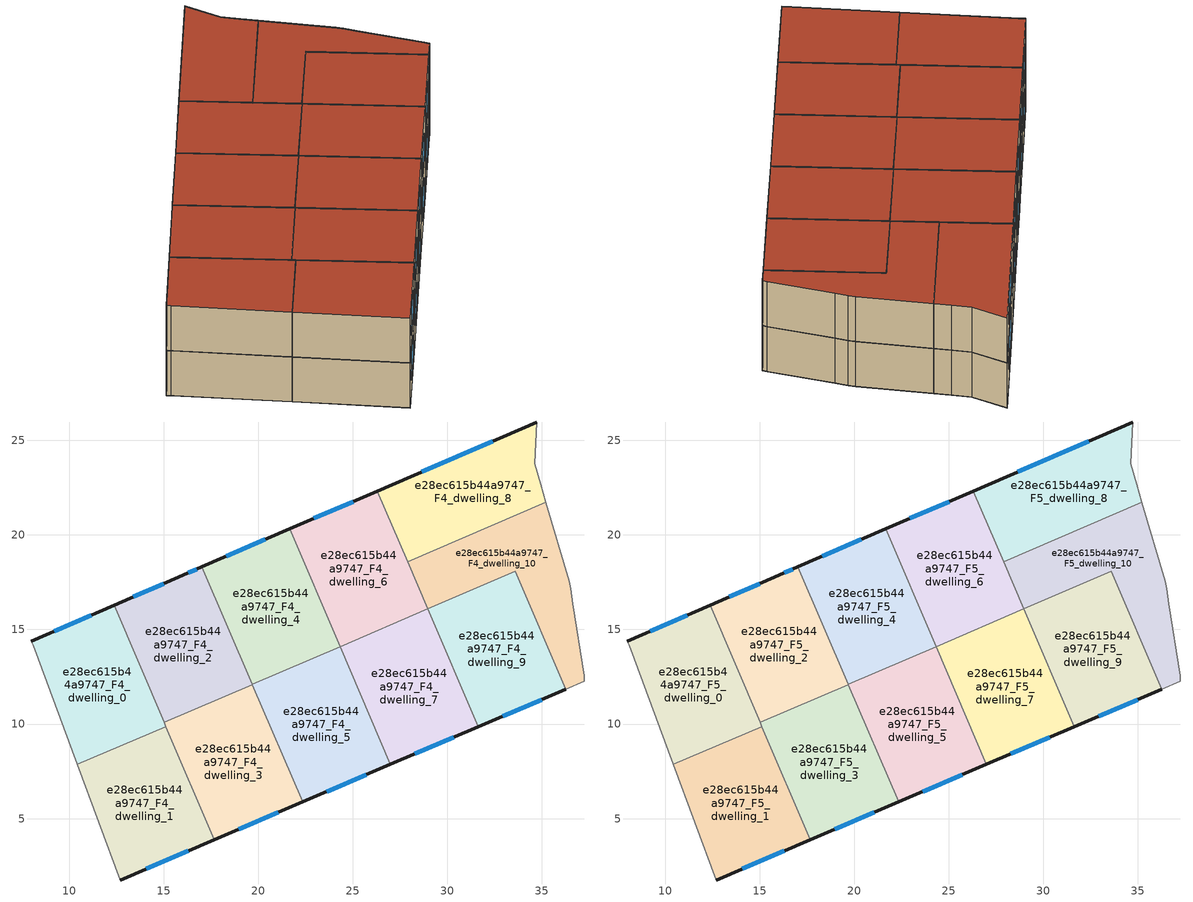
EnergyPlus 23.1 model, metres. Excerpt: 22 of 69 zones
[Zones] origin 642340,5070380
e28ec615b44a9747_F4_dwelling_0
 floor to e28ec615b44a9747_F3_dwelling_0 (EU_floor_Construction): 15.12,9.87 12.38,16.28 8.01,14.37 8.11,14.17 10.44,7.87 z12
 wall outside (EU_wall_Construction): 8.01,14.37 12.38,16.28 z12:15
 wall to e28ec615b44a9747_F4_dwelling_1 (EU_wall_Construction): 15.12,9.87 10.44,7.87 z12:15
 wall adiabatic (EU_wall_Construction): 10.44,7.87 8.11,14.17 8.01,14.37 z12:15
 wall to e28ec615b44a9747_F4_dwelling_2 (EU_wall_Construction): 12.38,16.28 15.03,10.09 z12:15
 wall to e28ec615b44a9747_F4_dwelling_3 (EU_wall_Construction): 15.03,10.09 15.12,9.87 z12:15
 window (EU_Window_Construction): 9.22,14.9 11.17,15.75 z12.83:14.17
e28ec615b44a9747_F4_dwelling_1
 floor to e28ec615b44a9747_F3_dwelling_1 (EU_floor_Construction): 17.69,3.89 15.12,9.87 10.44,7.87 12.71,1.76 z12
 wall outside (EU_wall_Construction): 17.69,3.89 12.71,1.76 z12:15
 wall adiabatic (EU_wall_Construction): 12.71,1.76 10.44,7.87 z12:15
 wall to e28ec615b44a9747_F4_dwelling_3 (EU_wall_Construction): 15.12,9.87 17.69,3.89 z12:15
 window (EU_Window_Construction): 16.31,3.3 14.09,2.35 z12.83:14.17
e28ec615b44a9747_F4_dwelling_10
 floor to e28ec615b44a9747_F3_dwelling_10 (EU_floor_Construction): 37.23,12.26 37.23,12.56 36.63,16.36 36.53,17.16 36.43,17.56 35.21,21.72 27.9,18.58 28.96,16.09 33.6,18.08 36.27,11.84 z12
 wall adiabatic (EU_wall_Construction): 35.21,21.72 36.43,17.56 36.53,17.16 36.63,16.36 37.23,12.56 37.23,12.26 36.27,11.84 z12:15
 wall to e28ec615b44a9747_F4_dwelling_9 (EU_wall_Construction): 36.27,11.84 33.6,18.08 28.96,16.09 z12:15
 wall to e28ec615b44a9747_F4_dwelling_8 (EU_wall_Construction): 27.9,18.58 35.21,21.72 z12:15
 wall to e28ec615b44a9747_F4_dwelling_6 (EU_wall_Construction): 28.96,16.09 27.9,18.58 z12:15
e28ec615b44a9747_F4_dwelling_2
 floor to e28ec615b44a9747_F3_dwelling_2 (EU_floor_Construction): 19.69,12.08 17.02,18.3 16.02,17.87 12.38,16.28 15.03,10.09 z12
 wall outside (EU_wall_Construction): 12.38,16.28 16.02,17.87 17.02,18.3 z12:15
 wall to e28ec615b44a9747_F4_dwelling_3 (EU_wall_Construction): 19.69,12.08 15.03,10.09 z12:15
 wall to e28ec615b44a9747_F4_dwelling_4 (EU_wall_Construction): 17.02,18.3 19.68,12.1 z12:15
 wall to e28ec615b44a9747_F4_dwelling_5 (EU_wall_Construction): 19.68,12.1 19.68,12.09 z12:15
 window (EU_Window_Construction): 16.29,17.99 16.74,18.18 / 13.39,16.72 15.01,17.43 z12.83:14.17
e28ec615b44a9747_F4_dwelling_3
 floor to e28ec615b44a9747_F3_dwelling_3 (EU_floor_Construction): 22.34,5.88 19.69,12.08 15.03,10.09 17.69,3.89 z12
 wall outside (EU_wall_Construction): 22.34,5.88 17.69,3.89 z12:15
 wall to e28ec615b44a9747_F4_dwelling_5 (EU_wall_Construction): 19.69,12.08 22.34,5.88 z12:15
 window (EU_Window_Construction): 21.05,5.33 18.97,4.44 z12.83:14.17
e28ec615b44a9747_F4_dwelling_4
 floor to e28ec615b44a9747_F3_dwelling_4 (EU_floor_Construction): 24.33,14.09 21.66,20.31 17.02,18.3 19.68,12.1 z12
 wall outside (EU_wall_Construction): 17.02,18.3 21.66,20.31 z12:15
 wall to e28ec615b44a9747_F4_dwelling_5 (EU_wall_Construction): 24.33,14.09 19.68,12.1 z12:15
 wall to e28ec615b44a9747_F4_dwelling_6 (EU_wall_Construction): 21.66,20.31 24.33,14.1 z12:15
 window (EU_Window_Construction): 18.31,18.86 20.38,19.76 z12.83:14.17
e28ec615b44a9747_F4_dwelling_5
 floor to e28ec615b44a9747_F3_dwelling_5 (EU_floor_Construction): 26.99,7.87 24.33,14.09 19.68,12.1 22.34,5.88 z12
 wall outside (EU_wall_Construction): 26.99,7.87 22.34,5.88 z12:15
 wall to e28ec615b44a9747_F4_dwelling_7 (EU_wall_Construction): 24.33,14.09 26.99,7.87 z12:15
 window (EU_Window_Construction): 25.7,7.32 23.63,6.43 z12.83:14.17
e28ec615b44a9747_F4_dwelling_6
 floor to e28ec615b44a9747_F3_dwelling_6 (EU_floor_Construction): 28.97,16.08 26.3,22.32 21.66,20.31 24.32,14.1 z12
 wall outside (EU_wall_Construction): 21.66,20.31 26.3,22.32 z12:15
 wall to e28ec615b44a9747_F4_dwelling_7 (EU_wall_Construction): 28.97,16.08 24.32,14.1 z12:15
 wall to e28ec615b44a9747_F4_dwelling_8 (EU_wall_Construction): 26.3,22.32 27.9,18.58 z12:15
 window (EU_Window_Construction): 22.95,20.87 25.01,21.76 z12.83:14.17
e28ec615b44a9747_F4_dwelling_7
 floor to e28ec615b44a9747_F3_dwelling_7 (EU_floor_Construction): 31.63,9.86 28.97,16.08 24.32,14.1 26.99,7.87 z12
 wall outside (EU_wall_Construction): 31.63,9.86 26.99,7.87 z12:15
 wall to e28ec615b44a9747_F4_dwelling_9 (EU_wall_Construction): 28.97,16.08 31.63,9.86 z12:15
 window (EU_Window_Construction): 30.35,9.31 28.28,8.42 z12.83:14.17
e28ec615b44a9747_F4_dwelling_8
 floor to e28ec615b44a9747_F3_dwelling_8 (EU_floor_Construction): 35.21,21.72 34.93,22.66 34.63,23.76 34.73,25.97 26.3,22.32 27.9,18.58 z12
 wall outside (EU_wall_Construction): 26.3,22.32 34.73,25.97 z12:15
 wall adiabatic (EU_wall_Construction): 34.73,25.97 34.63,23.76 34.93,22.66 35.21,21.72 z12:15
 window (EU_Window_Construction): 28.63,23.33 32.4,24.96 z12.83:14.17
e28ec615b44a9747_F4_dwelling_9
 floor to e28ec615b44a9747_F3_dwelling_9 (EU_floor_Construction): 36.27,11.84 33.6,18.08 28.96,16.09 31.63,9.86 z12
 wall outside (EU_wall_Construction): 36.27,11.84 31.63,9.86 z12:15
 window (EU_Window_Construction): 34.98,11.3 32.92,10.41 z12.83:14.17
e28ec615b44a9747_F5_dwelling_0
 floor to e28ec615b44a9747_F4_dwelling_0 (EU_floor_Construction): 15.12,9.87 12.38,16.28 8.01,14.37 8.11,14.17 10.44,7.87 z15
 wall outside (EU_wall_Construction): 8.01,14.37 12.38,16.28 z15:18
 wall to e28ec615b44a9747_F5_dwelling_1 (EU_wall_Construction): 15.12,9.87 10.44,7.87 z15:18
 wall adiabatic (EU_wall_Construction): 10.44,7.87 8.11,14.17 8.01,14.37 z15:18
 wall to e28ec615b44a9747_F5_dwelling_2 (EU_wall_Construction): 12.38,16.28 15.03,10.09 z15:18
 wall to e28ec615b44a9747_F5_dwelling_3 (EU_wall_Construction): 15.03,10.09 15.12,9.87 z15:18
 window (EU_Window_Construction): 9.22,14.9 11.17,15.75 z15.83:17.17
 roof outside (EU_roof_Construction): 12.38,16.28 15.12,9.87 10.44,7.87 8.11,14.17 8.01,14.37 z18
e28ec615b44a9747_F5_dwelling_1
 floor to e28ec615b44a9747_F4_dwelling_1 (EU_floor_Construction): 17.69,3.89 15.12,9.87 10.44,7.87 12.71,1.76 z15
 wall outside (EU_wall_Construction): 17.69,3.89 12.71,1.76 z15:18
 wall adiabatic (EU_wall_Construction): 12.71,1.76 10.44,7.87 z15:18
 wall to e28ec615b44a9747_F5_dwelling_3 (EU_wall_Construction): 15.12,9.87 17.69,3.89 z15:18
 window (EU_Window_Construction): 16.31,3.3 14.09,2.35 z15.83:17.17
 roof outside (EU_roof_Construction): 15.12,9.87 17.69,3.89 12.71,1.76 10.44,7.87 z18
e28ec615b44a9747_F5_dwelling_10
 floor to e28ec615b44a9747_F4_dwelling_10 (EU_floor_Construction): 37.23,12.26 37.23,12.56 36.63,16.36 36.53,17.16 36.43,17.56 35.21,21.72 27.9,18.58 28.96,16.09 33.6,18.08 36.27,11.84 z15
 wall adiabatic (EU_wall_Construction): 35.21,21.72 36.43,17.56 36.53,17.16 36.63,16.36 37.23,12.56 37.23,12.26 36.27,11.84 z15:18
 wall to e28ec615b44a9747_F5_dwelling_9 (EU_wall_Construction): 36.27,11.84 33.6,18.08 28.96,16.09 z15:18
 wall to e28ec615b44a9747_F5_dwelling_8 (EU_wall_Construction): 27.9,18.58 35.21,21.72 z15:18
 wall to e28ec615b44a9747_F5_dwelling_6 (EU_wall_Construction): 28.96,16.09 27.9,18.58 z15:18
 roof outside (EU_roof_Construction): 35.21,21.72 36.43,17.56 36.53,17.16 36.63,16.36 37.23,12.56 37.23,12.26 36.27,11.84 33.6,18.08 28.96,16.09 27.9,18.58 z18
e28ec615b44a9747_F5_dwelling_2
 floor to e28ec615b44a9747_F4_dwelling_2 (EU_floor_Construction): 19.69,12.08 17.02,18.3 16.02,17.87 12.38,16.28 15.03,10.09 z15
 wall outside (EU_wall_Construction): 12.38,16.28 16.02,17.87 17.02,18.3 z15:18
 wall to e28ec615b44a9747_F5_dwelling_3 (EU_wall_Construction): 19.69,12.08 15.03,10.09 z15:18
 wall to e28ec615b44a9747_F5_dwelling_4 (EU_wall_Construction): 17.02,18.3 19.68,12.1 z15:18
 wall to e28ec615b44a9747_F5_dwelling_5 (EU_wall_Construction): 19.68,12.1 19.68,12.09 z15:18
 window (EU_Window_Construction): 16.29,17.99 16.74,18.18 / 13.39,16.72 15.01,17.43 z15.83:17.17
 roof outside (EU_roof_Construction): 17.02,18.3 19.69,12.08 15.03,10.09 12.38,16.28 16.02,17.87 z18
e28ec615b44a9747_F5_dwelling_3
 floor to e28ec615b44a9747_F4_dwelling_3 (EU_floor_Construction): 22.34,5.88 19.69,12.08 15.03,10.09 17.69,3.89 z15
 wall outside (EU_wall_Construction): 22.34,5.88 17.69,3.89 z15:18
 wall to e28ec615b44a9747_F5_dwelling_5 (EU_wall_Construction): 19.69,12.08 22.34,5.88 z15:18
 window (EU_Window_Construction): 21.05,5.33 18.97,4.44 z15.83:17.17
 roof outside (EU_roof_Construction): 19.69,12.08 22.34,5.88 17.69,3.89 15.03,10.09 z18
e28ec615b44a9747_F5_dwelling_4
 floor to e28ec615b44a9747_F4_dwelling_4 (EU_floor_Construction): 24.33,14.09 21.66,20.31 17.02,18.3 19.68,12.1 z15
 wall outside (EU_wall_Construction): 17.02,18.3 21.66,20.31 z15:18
 wall to e28ec615b44a9747_F5_dwelling_5 (EU_wall_Construction): 24.33,14.09 19.68,12.1 z15:18
 wall to e28ec615b44a9747_F5_dwelling_6 (EU_wall_Construction): 21.66,20.31 24.33,14.1 z15:18
 window (EU_Window_Construction): 18.31,18.86 20.38,19.76 z15.83:17.17
 roof outside (EU_roof_Construction): 21.66,20.31 24.33,14.09 19.68,12.1 17.02,18.3 z18
e28ec615b44a9747_F5_dwelling_5
 floor to e28ec615b44a9747_F4_dwelling_5 (EU_floor_Construction): 26.99,7.87 24.33,14.09 19.68,12.1 22.34,5.88 z15
 wall outside (EU_wall_Construction): 26.99,7.87 22.34,5.88 z15:18
 wall to e28ec615b44a9747_F5_dwelling_7 (EU_wall_Construction): 24.33,14.09 26.99,7.87 z15:18
 window (EU_Window_Construction): 25.7,7.32 23.63,6.43 z15.83:17.17
 roof outside (EU_roof_Construction): 24.33,14.09 26.99,7.87 22.34,5.88 19.68,12.1 z18
e28ec615b44a9747_F5_dwelling_6
 floor to e28ec615b44a9747_F4_dwelling_6 (EU_floor_Construction): 28.97,16.08 26.3,22.32 21.66,20.31 24.32,14.1 z15
 wall outside (EU_wall_Construction): 21.66,20.31 26.3,22.32 z15:18
 wall to e28ec615b44a9747_F5_dwelling_7 (EU_wall_Construction): 28.97,16.08 24.32,14.1 z15:18
 wall to e28ec615b44a9747_F5_dwelling_8 (EU_wall_Construction): 26.3,22.32 27.9,18.58 z15:18
 window (EU_Window_Construction): 22.95,20.87 25.01,21.76 z15.83:17.17
 roof outside (EU_roof_Construction): 26.3,22.32 28.97,16.08 24.32,14.1 21.66,20.31 z18
e28ec615b44a9747_F5_dwelling_7
 floor to e28ec615b44a9747_F4_dwelling_7 (EU_floor_Construction): 31.63,9.86 28.97,16.08 24.32,14.1 26.99,7.87 z15
 wall outside (EU_wall_Construction): 31.63,9.86 26.99,7.87 z15:18
 wall to e28ec615b44a9747_F5_dwelling_9 (EU_wall_Construction): 28.97,16.08 31.63,9.86 z15:18
 window (EU_Window_Construction): 30.35,9.31 28.28,8.42 z15.83:17.17
 roof outside (EU_roof_Construction): 28.97,16.08 31.63,9.86 26.99,7.87 24.32,14.1 z18
e28ec615b44a9747_F5_dwelling_8
 floor to e28ec615b44a9747_F4_dwelling_8 (EU_floor_Construction): 35.21,21.72 34.93,22.66 34.63,23.76 34.73,25.97 26.3,22.32 27.9,18.58 z15
 wall outside (EU_wall_Construction): 26.3,22.32 34.73,25.97 z15:18
 wall adiabatic (EU_wall_Construction): 34.73,25.97 34.63,23.76 34.93,22.66 35.21,21.72 z15:18
 window (EU_Window_Construction): 28.63,23.33 32.4,24.96 z15.83:17.17
 roof outside (EU_roof_Construction): 34.73,25.97 34.63,23.76 34.93,22.66 35.21,21.72 27.9,18.58 26.3,22.32 z18
e28ec615b44a9747_F5_dwelling_9
 floor to e28ec615b44a9747_F4_dwelling_9 (EU_floor_Construction): 36.27,11.84 33.6,18.08 28.96,16.09 31.63,9.86 z15
 wall outside (EU_wall_Construction): 36.27,11.84 31.63,9.86 z15:18
 window (EU_Window_Construction): 34.98,11.3 32.92,10.41 z15.83:17.17
 roof outside (EU_roof_Construction): 33.6,18.08 36.27,11.84 31.63,9.86 28.96,16.09 z18
[Building]
EU S2 Campaign: North Axis=0; Terrain=City; Solar Distribution=FullExterior
[Site:Location]
Lyon-Bron: Latitude=45.75; Longitude=5; Time Zone=1; Elevation=198
[SizingPeriod:WeatherFileDays]
AnnualSizingPeriod: Begin Month=1; Begin Day of Month=1; End Month=12; End Day of Month=31; Day of Week for Start Day=Monday; Use Weather File Daylight Saving Period=No; Use Weather File Rain and Snow Indicators=No
[MATERIAL]
EU_InternalMass_Material: Roughness=MediumRough; Thickness=0.1; Conductivity=1; Density=1800; Specific Heat=900; Thermal Absorptance=0.9; Solar Absorptance=0.7; Visible Absorptance=0.7
[MATERIAL:NOMASS] Roughness=MediumRough; Thermal Absorptance=0.9; Solar Absorptance=0.7; Visible Absorptance=0.7
Name | Thermal Resistance
EU_wall_NoMass | 1.97775
EU_roof_NoMass | 1.81626
EU_floor_NoMass | 1.84812
[WINDOWMATERIAL:SIMPLEGLAZINGSYSTEM]
EU_Window_SimpleGlazing: UFactor=3.27502; Solar Heat Gain Coefficient=0.76; Visible Transmittance=0.76
[CONSTRUCTION]
EU_wall_Construction: EU_wall_NoMass
EU_roof_Construction: EU_roof_NoMass
EU_floor_Construction: EU_floor_NoMass
EU_InternalMass_Construction: EU_InternalMass_Material
EU_Window_Construction: EU_Window_SimpleGlazing
[ZONE] Type=1; Multiplier=1; Ceiling Height=autocalculate; Floor Area=autocalculate; Part of Total Floor Area=Yes
Name | Volume
e28ec615b44a9747_F4_dwelling_0; e28ec615b44a9747_F5_dwelling_0; e28ec615b44a9747_F4_dwelling_2; e28ec615b44a9747_F5_dwelling_2 | 102.56
e28ec615b44a9747_F4_dwelling_1; e28ec615b44a9747_F5_dwelling_1 | 102.543
e28ec615b44a9747_F4_dwelling_10; e28ec615b44a9747_F5_dwelling_10 | 102.566
e28ec615b44a9747_F4_dwelling_3; e28ec615b44a9747_F5_dwelling_3; e28ec615b44a9747_F4_dwelling_4; e28ec615b44a9747_F5_dwelling_4 | 102.554
e28ec615b44a9747_F4_dwelling_5; e28ec615b44a9747_F5_dwelling_5 | 102.572
e28ec615b44a9747_F4_dwelling_6; e28ec615b44a9747_F5_dwelling_6 | 102.579
e28ec615b44a9747_F4_dwelling_7; e28ec615b44a9747_F5_dwelling_7 | 102.569
e28ec615b44a9747_F4_dwelling_8; e28ec615b44a9747_F5_dwelling_8 | 102.576
e28ec615b44a9747_F4_dwelling_9; e28ec615b44a9747_F5_dwelling_9 | 102.564
[INTERNALMASS] Construction=EU_InternalMass_Construction
Name | Zone or ZoneList | Surface Area
e28ec615b44a9747_F4_dwelling_0_EU_InternalMass | e28ec615b44a9747_F4_dwelling_0 | 34.1857
e28ec615b44a9747_F4_dwelling_1_EU_InternalMass | e28ec615b44a9747_F4_dwelling_1 | 34.1816
e28ec615b44a9747_F4_dwelling_2_EU_InternalMass | e28ec615b44a9747_F4_dwelling_2 | 34.1869
e28ec615b44a9747_F4_dwelling_3_EU_InternalMass | e28ec615b44a9747_F4_dwelling_3 | 34.1863
e28ec615b44a9747_F4_dwelling_4_EU_InternalMass | e28ec615b44a9747_F4_dwelling_4 | 34.1862
e28ec615b44a9747_F4_dwelling_5_EU_InternalMass | e28ec615b44a9747_F4_dwelling_5 | 34.1891
e28ec615b44a9747_F4_dwelling_6_EU_InternalMass | e28ec615b44a9747_F4_dwelling_6 | 34.1938
e28ec615b44a9747_F4_dwelling_7_EU_InternalMass | e28ec615b44a9747_F4_dwelling_7 | 34.1895
e28ec615b44a9747_F4_dwelling_8_EU_InternalMass | e28ec615b44a9747_F4_dwelling_8 | 34.1903
e28ec615b44a9747_F4_dwelling_9_EU_InternalMass | e28ec615b44a9747_F4_dwelling_9 | 34.1882
e28ec615b44a9747_F4_dwelling_10_EU_InternalMass | e28ec615b44a9747_F4_dwelling_10 | 34.1887
e28ec615b44a9747_F5_dwelling_0_EU_InternalMass | e28ec615b44a9747_F5_dwelling_0 | 34.1857
e28ec615b44a9747_F5_dwelling_1_EU_InternalMass | e28ec615b44a9747_F5_dwelling_1 | 34.1816
e28ec615b44a9747_F5_dwelling_2_EU_InternalMass | e28ec615b44a9747_F5_dwelling_2 | 34.1869
e28ec615b44a9747_F5_dwelling_3_EU_InternalMass | e28ec615b44a9747_F5_dwelling_3 | 34.1863
e28ec615b44a9747_F5_dwelling_4_EU_InternalMass | e28ec615b44a9747_F5_dwelling_4 | 34.1862
e28ec615b44a9747_F5_dwelling_5_EU_InternalMass | e28ec615b44a9747_F5_dwelling_5 | 34.1891
e28ec615b44a9747_F5_dwelling_6_EU_InternalMass | e28ec615b44a9747_F5_dwelling_6 | 34.1938
e28ec615b44a9747_F5_dwelling_7_EU_InternalMass | e28ec615b44a9747_F5_dwelling_7 | 34.1895
e28ec615b44a9747_F5_dwelling_8_EU_InternalMass | e28ec615b44a9747_F5_dwelling_8 | 34.1903
e28ec615b44a9747_F5_dwelling_9_EU_InternalMass | e28ec615b44a9747_F5_dwelling_9 | 34.1882
e28ec615b44a9747_F5_dwelling_10_EU_InternalMass | e28ec615b44a9747_F5_dwelling_10 | 34.1887
[OTHEREQUIPMENT] Fuel Type=Electricity; Design Level Calculation Method=Watts/Area; Power per Zone Floor Area=1; Fraction Latent=0; Fraction Radiant=0; Fraction Lost=0; Carbon Dioxide Generation Rate=0; EndUse Subcategory=EU_Step8_InternalGains
Name | Zone or ZoneList or Space or SpaceList | Schedule
EU_Step8_InternalGain_e28ec615b44a9747_F4_dwelling_0_f000 | e28ec615b44a9747_F4_dwelling_0 | EU_Step8_GainSchedule_e28ec615b44a9747_F4_dwelling_0_f000
EU_Step8_InternalGain_e28ec615b44a9747_F4_dwelling_1_f000 | e28ec615b44a9747_F4_dwelling_1 | EU_Step8_GainSchedule_e28ec615b44a9747_F4_dwelling_1_f000
EU_Step8_InternalGain_e28ec615b44a9747_F4_dwelling_2_f000 | e28ec615b44a9747_F4_dwelling_2 | EU_Step8_GainSchedule_e28ec615b44a9747_F4_dwelling_2_f000
EU_Step8_InternalGain_e28ec615b44a9747_F4_dwelling_3_f000 | e28ec615b44a9747_F4_dwelling_3 | EU_Step8_GainSchedule_e28ec615b44a9747_F4_dwelling_3_f000
EU_Step8_InternalGain_e28ec615b44a9747_F4_dwelling_4_f000 | e28ec615b44a9747_F4_dwelling_4 | EU_Step8_GainSchedule_e28ec615b44a9747_F4_dwelling_4_f000
EU_Step8_InternalGain_e28ec615b44a9747_F4_dwelling_5_f000 | e28ec615b44a9747_F4_dwelling_5 | EU_Step8_GainSchedule_e28ec615b44a9747_F4_dwelling_5_f000
EU_Step8_InternalGain_e28ec615b44a9747_F4_dwelling_6_f000 | e28ec615b44a9747_F4_dwelling_6 | EU_Step8_GainSchedule_e28ec615b44a9747_F4_dwelling_6_f000
EU_Step8_InternalGain_e28ec615b44a9747_F4_dwelling_7_f000 | e28ec615b44a9747_F4_dwelling_7 | EU_Step8_GainSchedule_e28ec615b44a9747_F4_dwelling_7_f000
EU_Step8_InternalGain_e28ec615b44a9747_F4_dwelling_8_f000 | e28ec615b44a9747_F4_dwelling_8 | EU_Step8_GainSchedule_e28ec615b44a9747_F4_dwelling_8_f000
EU_Step8_InternalGain_e28ec615b44a9747_F4_dwelling_9_f000 | e28ec615b44a9747_F4_dwelling_9 | EU_Step8_GainSchedule_e28ec615b44a9747_F4_dwelling_9_f000
EU_Step8_InternalGain_e28ec615b44a9747_F4_dwelling_10_f000 | e28ec615b44a9747_F4_dwelling_10 | EU_Step8_GainSchedule_e28ec615b44a9747_F4_dwelling_10_f000
EU_Step8_InternalGain_e28ec615b44a9747_F5_dwelling_0_f000 | e28ec615b44a9747_F5_dwelling_0 | EU_Step8_GainSchedule_e28ec615b44a9747_F5_dwelling_0_f000
EU_Step8_InternalGain_e28ec615b44a9747_F5_dwelling_1_f000 | e28ec615b44a9747_F5_dwelling_1 | EU_Step8_GainSchedule_e28ec615b44a9747_F5_dwelling_1_f000
EU_Step8_InternalGain_e28ec615b44a9747_F5_dwelling_2_f000 | e28ec615b44a9747_F5_dwelling_2 | EU_Step8_GainSchedule_e28ec615b44a9747_F5_dwelling_2_f000
EU_Step8_InternalGain_e28ec615b44a9747_F5_dwelling_3_f000 | e28ec615b44a9747_F5_dwelling_3 | EU_Step8_GainSchedule_e28ec615b44a9747_F5_dwelling_3_f000
EU_Step8_InternalGain_e28ec615b44a9747_F5_dwelling_4_f000 | e28ec615b44a9747_F5_dwelling_4 | EU_Step8_GainSchedule_e28ec615b44a9747_F5_dwelling_4_f000
EU_Step8_InternalGain_e28ec615b44a9747_F5_dwelling_5_f000 | e28ec615b44a9747_F5_dwelling_5 | EU_Step8_GainSchedule_e28ec615b44a9747_F5_dwelling_5_f000
EU_Step8_InternalGain_e28ec615b44a9747_F5_dwelling_6_f000 | e28ec615b44a9747_F5_dwelling_6 | EU_Step8_GainSchedule_e28ec615b44a9747_F5_dwelling_6_f000
EU_Step8_InternalGain_e28ec615b44a9747_F5_dwelling_7_f000 | e28ec615b44a9747_F5_dwelling_7 | EU_Step8_GainSchedule_e28ec615b44a9747_F5_dwelling_7_f000
EU_Step8_InternalGain_e28ec615b44a9747_F5_dwelling_8_f000 | e28ec615b44a9747_F5_dwelling_8 | EU_Step8_GainSchedule_e28ec615b44a9747_F5_dwelling_8_f000
EU_Step8_InternalGain_e28ec615b44a9747_F5_dwelling_9_f000 | e28ec615b44a9747_F5_dwelling_9 | EU_Step8_GainSchedule_e28ec615b44a9747_F5_dwelling_9_f000
EU_Step8_InternalGain_e28ec615b44a9747_F5_dwelling_10_f000 | e28ec615b44a9747_F5_dwelling_10 | EU_Step8_GainSchedule_e28ec615b44a9747_F5_dwelling_10_f000
[ZONEVENTILATION:DESIGNFLOWRATE] Schedule=EU_AlwaysOn; Design Flow Rate Calculation Method=AirChanges/Hour; Air Changes per Hour=0.759424; Ventilation Type=Natural; Fan Pressure Rise=0; Fan Total Efficiency=1; Constant Term Coefficient=1; Temperature Term Coefficient=0; Velocity Term Coefficient=0; Velocity Squared Term Coefficient=0; Minimum Indoor Temperature=-100; Maximum Indoor Temperature=100; Delta Temperature=-100; Minimum Outdoor Temperature=-100; Maximum Outdoor Temperature=100; Maximum Wind Speed=40
Name | Zone or ZoneList or Space or SpaceList
EU_ConstantAir_e28ec615b44a9747_F4_dwelling_0 | e28ec615b44a9747_F4_dwelling_0
EU_ConstantAir_e28ec615b44a9747_F4_dwelling_1 | e28ec615b44a9747_F4_dwelling_1
EU_ConstantAir_e28ec615b44a9747_F4_dwelling_2 | e28ec615b44a9747_F4_dwelling_2
EU_ConstantAir_e28ec615b44a9747_F4_dwelling_3 | e28ec615b44a9747_F4_dwelling_3
EU_ConstantAir_e28ec615b44a9747_F4_dwelling_4 | e28ec615b44a9747_F4_dwelling_4
EU_ConstantAir_e28ec615b44a9747_F4_dwelling_5 | e28ec615b44a9747_F4_dwelling_5
EU_ConstantAir_e28ec615b44a9747_F4_dwelling_6 | e28ec615b44a9747_F4_dwelling_6
EU_ConstantAir_e28ec615b44a9747_F4_dwelling_7 | e28ec615b44a9747_F4_dwelling_7
EU_ConstantAir_e28ec615b44a9747_F4_dwelling_8 | e28ec615b44a9747_F4_dwelling_8
EU_ConstantAir_e28ec615b44a9747_F4_dwelling_9 | e28ec615b44a9747_F4_dwelling_9
EU_ConstantAir_e28ec615b44a9747_F4_dwelling_10 | e28ec615b44a9747_F4_dwelling_10
EU_ConstantAir_e28ec615b44a9747_F5_dwelling_0 | e28ec615b44a9747_F5_dwelling_0
EU_ConstantAir_e28ec615b44a9747_F5_dwelling_1 | e28ec615b44a9747_F5_dwelling_1
EU_ConstantAir_e28ec615b44a9747_F5_dwelling_2 | e28ec615b44a9747_F5_dwelling_2
EU_ConstantAir_e28ec615b44a9747_F5_dwelling_3 | e28ec615b44a9747_F5_dwelling_3
EU_ConstantAir_e28ec615b44a9747_F5_dwelling_4 | e28ec615b44a9747_F5_dwelling_4
EU_ConstantAir_e28ec615b44a9747_F5_dwelling_5 | e28ec615b44a9747_F5_dwelling_5
EU_ConstantAir_e28ec615b44a9747_F5_dwelling_6 | e28ec615b44a9747_F5_dwelling_6
EU_ConstantAir_e28ec615b44a9747_F5_dwelling_7 | e28ec615b44a9747_F5_dwelling_7
EU_ConstantAir_e28ec615b44a9747_F5_dwelling_8 | e28ec615b44a9747_F5_dwelling_8
EU_ConstantAir_e28ec615b44a9747_F5_dwelling_9 | e28ec615b44a9747_F5_dwelling_9
EU_ConstantAir_e28ec615b44a9747_F5_dwelling_10 | e28ec615b44a9747_F5_dwelling_10
[HVACTEMPLATE:ZONE:IDEALLOADSAIRSYSTEM] System Availability Schedule=EU_AlwaysOn; Maximum Heating Supply Air Temperature=50; Minimum Cooling Supply Air Temperature=13; Maximum Heating Supply Air Humidity Ratio=0.0156; Minimum Cooling Supply Air Humidity Ratio=0.0077; Heating Limit=NoLimit; Cooling Limit=NoLimit; Heating Availability Schedule=EU_AlwaysOn; Cooling Availability Schedule=EU_CoolingOff; Dehumidification Control Type=ConstantSensibleHeatRatio; Cooling Sensible Heat Ratio=0.7; Dehumidification Setpoint=60; Humidification Control Type=None; Humidification Setpoint=30; Outdoor Air Method=None; Outdoor Air Flow Rate per Person=0.00944; Outdoor Air Flow Rate per Zone Floor Area=0; Outdoor Air Flow Rate per Zone=0; Demand Controlled Ventilation Type=None; Outdoor Air Economizer Type=NoEconomizer; Heat Recovery Type=None; Sensible Heat Recovery Effectiveness=0.7; Latent Heat Recovery Effectiveness=0.65
Name | Template Thermostat
e28ec615b44a9747_F4_dwelling_0 | EU_HeatOnly_e28ec615b44a9747_F4_dwelling_0
e28ec615b44a9747_F4_dwelling_1 | EU_HeatOnly_e28ec615b44a9747_F4_dwelling_1
e28ec615b44a9747_F4_dwelling_2 | EU_HeatOnly_e28ec615b44a9747_F4_dwelling_2
e28ec615b44a9747_F4_dwelling_3 | EU_HeatOnly_e28ec615b44a9747_F4_dwelling_3
e28ec615b44a9747_F4_dwelling_4 | EU_HeatOnly_e28ec615b44a9747_F4_dwelling_4
e28ec615b44a9747_F4_dwelling_5 | EU_HeatOnly_e28ec615b44a9747_F4_dwelling_5
e28ec615b44a9747_F4_dwelling_6 | EU_HeatOnly_e28ec615b44a9747_F4_dwelling_6
e28ec615b44a9747_F4_dwelling_7 | EU_HeatOnly_e28ec615b44a9747_F4_dwelling_7
e28ec615b44a9747_F4_dwelling_8 | EU_HeatOnly_e28ec615b44a9747_F4_dwelling_8
e28ec615b44a9747_F4_dwelling_9 | EU_HeatOnly_e28ec615b44a9747_F4_dwelling_9
e28ec615b44a9747_F4_dwelling_10 | EU_HeatOnly_e28ec615b44a9747_F4_dwelling_10
e28ec615b44a9747_F5_dwelling_0 | EU_HeatOnly_e28ec615b44a9747_F5_dwelling_0
e28ec615b44a9747_F5_dwelling_1 | EU_HeatOnly_e28ec615b44a9747_F5_dwelling_1
e28ec615b44a9747_F5_dwelling_2 | EU_HeatOnly_e28ec615b44a9747_F5_dwelling_2
e28ec615b44a9747_F5_dwelling_3 | EU_HeatOnly_e28ec615b44a9747_F5_dwelling_3
e28ec615b44a9747_F5_dwelling_4 | EU_HeatOnly_e28ec615b44a9747_F5_dwelling_4
e28ec615b44a9747_F5_dwelling_5 | EU_HeatOnly_e28ec615b44a9747_F5_dwelling_5
e28ec615b44a9747_F5_dwelling_6 | EU_HeatOnly_e28ec615b44a9747_F5_dwelling_6
e28ec615b44a9747_F5_dwelling_7 | EU_HeatOnly_e28ec615b44a9747_F5_dwelling_7
e28ec615b44a9747_F5_dwelling_8 | EU_HeatOnly_e28ec615b44a9747_F5_dwelling_8
e28ec615b44a9747_F5_dwelling_9 | EU_HeatOnly_e28ec615b44a9747_F5_dwelling_9
e28ec615b44a9747_F5_dwelling_10 | EU_HeatOnly_e28ec615b44a9747_F5_dwelling_10
[SIZING:ZONE] Zone Cooling Design Supply Air Temperature Input Method=SupplyAirTemperature; Zone Cooling Design Supply Air Temperature=13; Zone Heating Design Supply Air Temperature Input Method=SupplyAirTemperature; Zone Heating Design Supply Air Temperature=50; Zone Cooling Design Supply Air Humidity Ratio=0.008; Zone Heating Design Supply Air Humidity Ratio=0.008; Cooling Design Air Flow Method=DesignDay; Cooling Design Air Flow Rate=0; Cooling Minimum Air Flow per Zone Floor Area=0.000762; Cooling Minimum Air Flow=0; Cooling Minimum Air Flow Fraction=0.2; Heating Design Air Flow Method=DesignDay; Heating Design Air Flow Rate=0; Heating Maximum Air Flow per Zone Floor Area=0.002032; Heating Maximum Air Flow=0.141576; Heating Maximum Air Flow Fraction=0.3; Account for Dedicated Outdoor Air System=No; Dedicated Outdoor Air System Control Strategy=NeutralSupplyAir; Dedicated Outdoor Air Low Setpoint Temperature for Design=autosize; Dedicated Outdoor Air High Setpoint Temperature for Design=autosize; Zone Load Sizing Method=Sensible Load Only No Latent Load; Zone Latent Cooling Design Supply Air Humidity Ratio Input Method=HumidityRatioDifference; Zone Cooling Design Supply Air Humidity Ratio Difference=0.005; Zone Latent Heating Design Supply Air Humidity Ratio Input Method=HumidityRatioDifference; Zone Humidification Design Supply Air Humidity Ratio Difference=0.005
e28ec615b44a9747_F4_dwelling_0; e28ec615b44a9747_F4_dwelling_1; e28ec615b44a9747_F4_dwelling_2; e28ec615b44a9747_F4_dwelling_3; e28ec615b44a9747_F4_dwelling_4; e28ec615b44a9747_F4_dwelling_5; e28ec615b44a9747_F4_dwelling_6; e28ec615b44a9747_F4_dwelling_7; e28ec615b44a9747_F4_dwelling_8; e28ec615b44a9747_F4_dwelling_9; e28ec615b44a9747_F4_dwelling_10; e28ec615b44a9747_F5_dwelling_0; e28ec615b44a9747_F5_dwelling_1; e28ec615b44a9747_F5_dwelling_2; e28ec615b44a9747_F5_dwelling_3; e28ec615b44a9747_F5_dwelling_4; e28ec615b44a9747_F5_dwelling_5; e28ec615b44a9747_F5_dwelling_6; e28ec615b44a9747_F5_dwelling_7; e28ec615b44a9747_F5_dwelling_8; e28ec615b44a9747_F5_dwelling_9; e28ec615b44a9747_F5_dwelling_10
[SCHEDULE:CONSTANT]
Name | Hourly Value
EU_AlwaysOn | 1
EU_CoolingOff | 0
[SCHEDULE:FILE] Column Number=1; Rows to Skip at Top=0; Number of Hours of Data=8760; Column Separator=Comma; Interpolate to Timestep=No; Minutes per Item=60; Adjust Schedule for Daylight Savings=Yes
Name | File
EU_Step8_GainSchedule_e28ec615b44a9747_F4_dwelling_0_f000 | ../../schedules/e28ec615b44a9747/e28ec615b44a9747_F4_dwelling_0_f000_gain.csv
EU_Step8_GainSchedule_e28ec615b44a9747_F4_dwelling_1_f000 | ../../schedules/e28ec615b44a9747/e28ec615b44a9747_F4_dwelling_1_f000_gain.csv
EU_Step8_GainSchedule_e28ec615b44a9747_F4_dwelling_2_f000 | ../../schedules/e28ec615b44a9747/e28ec615b44a9747_F4_dwelling_2_f000_gain.csv
EU_Step8_GainSchedule_e28ec615b44a9747_F4_dwelling_3_f000 | ../../schedules/e28ec615b44a9747/e28ec615b44a9747_F4_dwelling_3_f000_gain.csv
EU_Step8_GainSchedule_e28ec615b44a9747_F4_dwelling_4_f000 | ../../schedules/e28ec615b44a9747/e28ec615b44a9747_F4_dwelling_4_f000_gain.csv
EU_Step8_GainSchedule_e28ec615b44a9747_F4_dwelling_5_f000 | ../../schedules/e28ec615b44a9747/e28ec615b44a9747_F4_dwelling_5_f000_gain.csv
EU_Step8_GainSchedule_e28ec615b44a9747_F4_dwelling_6_f000 | ../../schedules/e28ec615b44a9747/e28ec615b44a9747_F4_dwelling_6_f000_gain.csv
EU_Step8_GainSchedule_e28ec615b44a9747_F4_dwelling_7_f000 | ../../schedules/e28ec615b44a9747/e28ec615b44a9747_F4_dwelling_7_f000_gain.csv
EU_Step8_GainSchedule_e28ec615b44a9747_F4_dwelling_8_f000 | ../../schedules/e28ec615b44a9747/e28ec615b44a9747_F4_dwelling_8_f000_gain.csv
EU_Step8_GainSchedule_e28ec615b44a9747_F4_dwelling_9_f000 | ../../schedules/e28ec615b44a9747/e28ec615b44a9747_F4_dwelling_9_f000_gain.csv
EU_Step8_GainSchedule_e28ec615b44a9747_F4_dwelling_10_f000 | ../../schedules/e28ec615b44a9747/e28ec615b44a9747_F4_dwelling_10_f000_gain.csv
EU_Step8_GainSchedule_e28ec615b44a9747_F5_dwelling_0_f000 | ../../schedules/e28ec615b44a9747/e28ec615b44a9747_F5_dwelling_0_f000_gain.csv
EU_Step8_GainSchedule_e28ec615b44a9747_F5_dwelling_1_f000 | ../../schedules/e28ec615b44a9747/e28ec615b44a9747_F5_dwelling_1_f000_gain.csv
EU_Step8_GainSchedule_e28ec615b44a9747_F5_dwelling_2_f000 | ../../schedules/e28ec615b44a9747/e28ec615b44a9747_F5_dwelling_2_f000_gain.csv
EU_Step8_GainSchedule_e28ec615b44a9747_F5_dwelling_3_f000 | ../../schedules/e28ec615b44a9747/e28ec615b44a9747_F5_dwelling_3_f000_gain.csv
EU_Step8_GainSchedule_e28ec615b44a9747_F5_dwelling_4_f000 | ../../schedules/e28ec615b44a9747/e28ec615b44a9747_F5_dwelling_4_f000_gain.csv
EU_Step8_GainSchedule_e28ec615b44a9747_F5_dwelling_5_f000 | ../../schedules/e28ec615b44a9747/e28ec615b44a9747_F5_dwelling_5_f000_gain.csv
EU_Step8_GainSchedule_e28ec615b44a9747_F5_dwelling_6_f000 | ../../schedules/e28ec615b44a9747/e28ec615b44a9747_F5_dwelling_6_f000_gain.csv
EU_Step8_GainSchedule_e28ec615b44a9747_F5_dwelling_7_f000 | ../../schedules/e28ec615b44a9747/e28ec615b44a9747_F5_dwelling_7_f000_gain.csv
EU_Step8_GainSchedule_e28ec615b44a9747_F5_dwelling_8_f000 | ../../schedules/e28ec615b44a9747/e28ec615b44a9747_F5_dwelling_8_f000_gain.csv
EU_Step8_GainSchedule_e28ec615b44a9747_F5_dwelling_9_f000 | ../../schedules/e28ec615b44a9747/e28ec615b44a9747_F5_dwelling_9_f000_gain.csv
EU_Step8_GainSchedule_e28ec615b44a9747_F5_dwelling_10_f000 | ../../schedules/e28ec615b44a9747/e28ec615b44a9747_F5_dwelling_10_f000_gain.csv
